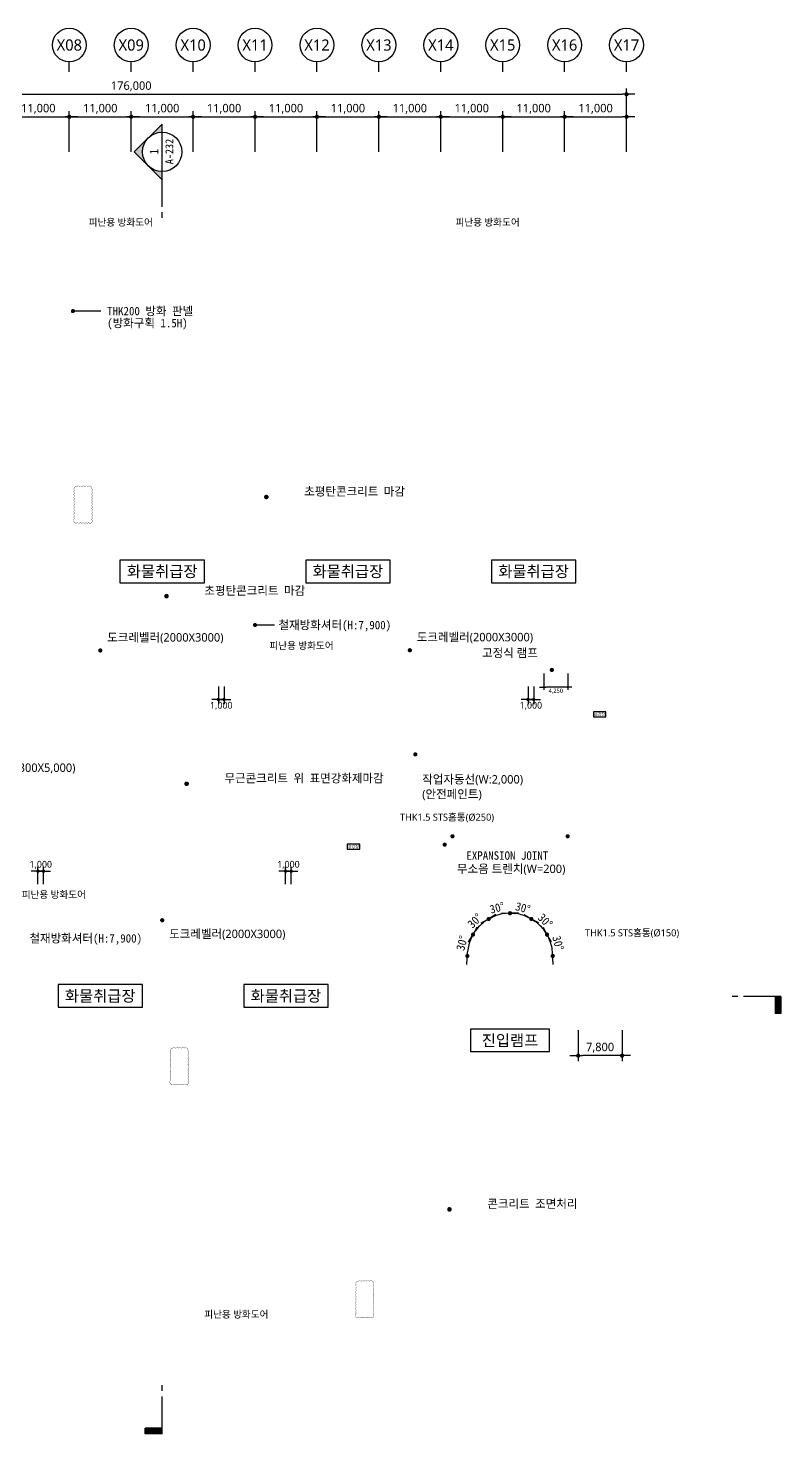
# Model space of a CAD drawing. Header units: millimetres. Extents: x 3546612 to 5615882, y 547008 to 3162891.
# Drawn here: x 4515793 to 4649534, y 2319200 to 2568891 of the extents above; entities that cross this region are included whole.
import ezdxf
from ezdxf.enums import TextEntityAlignment as Align

# ---------------------------------------------------------------- set-up
doc = ezdxf.new("R2010")
doc.units = ezdxf.units.MM
for name, color, linetype, lineweight in [('A-AXIS-BUBL', 7, 'Continuous', 25), ('A-DIMS', 7, 'Continuous', 25), ('A-MKXS-LEAD', 7, 'Continuous', 25), ('A-MKXS-MAK1', 3, 'Continuous', 25), ('A-MKXS-TEXT1', 3, 'Continuous', 25), ('A-MKXS-TEXT2', 7, 'Continuous', 25), ('A-XXXX-TXT2', 3, 'Continuous', 25), ('REV-202205', 20, 'Continuous', 25)]:
    doc.layers.add(name, color=color, linetype=linetype, lineweight=lineweight)
doc.styles.add('HY울릉도L', font='')
doc.styles.add('XR-평면도$0$맑은 고딕', font='malgun.ttf')
doc.styles.add('돋움', font='')
doc.styles.add('돋움체', font='')
doc.styles.add('맑은고딕', font='malgun.ttf')
doc.styles.get('HY울릉도L').set_extended_font_data('HYwulM')
doc.styles.get('돋움').set_extended_font_data('DotumChe')
doc.styles.get('돋움체').set_extended_font_data('DotumChe')
doc.dimstyles.new('CDIM', dxfattribs={"dimtxt": 3, "dimasz": 1.5, "dimexe": 2, "dimexo": 1, "dimgap": 1, "dimtad": 1, "dimdec": 0, "dimrnd": 0.5, "dimzin": 0, "dimdsep": 32, "dimlunit": 6, "dimtxsty": 'HY울릉도L', "dimblk1": '_CIDOT', "dimblk2": '_CIDOT', "dimsah": 1, "dimcen": 5.5, "dimclrd": 2, "dimclre": 2, "dimclrt": 7, "dimadec": 0, "dimazin": 0, "dimtfac": 1, "dimtdec": 0, "dimtix": 1, "dimtmove": 2, "dimatfit": 1, "dimldrblk": '_CIDOT', "dimfxl": 1, "dimtolj": 1, "dimtzin": 0, "dimlwd": -1, "dimarcsym": 0})

# ---------------------------------------------------------------- blocks, each defined once
blk = doc.blocks.new('글_진입램프')
at = {"layer": 'A-XXXX-TXT2', "color": 0}
blk.add_lwpolyline([(-7000, -2000), (7000, -2000), (7000, 2000), (-7000, 2000)], close=True, dxfattribs=at)
at = {"layer": 'A-XXXX-TXT2', "style": '맑은고딕'}
blk.add_text('진입램프', height=2000, dxfattribs=at).set_placement((0, 0), align=Align.MIDDLE_CENTER)
blk = doc.blocks.new('_CIDOT')
at = {"color": 0, "linetype": 'ByBlock'}
blk.add_line((2, 0), (-1, 0), dxfattribs=at)
at = {"color": 0, "linetype": 'ByBlock', "const_width": 0.5}
blk.add_lwpolyline([(-0.25, 0, 1), (0.25, 0, 1)], format="xyb", close=True, dxfattribs=at)
blk = doc.blocks.new('*D223')
at = {"layer": 'A-DIMS', "transparency": 16777216}
for p, q in [((4604012, 2449640), (4603412, 2449640)), ((4605612, 2449640), (4604612, 2449640)), ((4606212, 2449640), (4606812, 2449640))]:
    blk.add_line(p, q, dxfattribs=at)
at = {"layer": 'A-DIMS', "lineweight": -2, "transparency": 16777216}
for p, q in [((4604612, 2451940), (4604612, 2448840)), ((4605612, 2451940), (4605612, 2448840))]:
    blk.add_line(p, q, dxfattribs=at)
at = {"layer": 'A-DIMS', "transparency": 16777216, "xscale": 600, "yscale": 600, "zscale": 600}
blk.add_blockref('_CIDOT', (4604612, 2449640), dxfattribs=at)
at = {"layer": 'A-DIMS', "transparency": 16777216, "xscale": 600, "yscale": 600, "zscale": 600, "rotation": 180}
blk.add_blockref('_CIDOT', (4605612, 2449640), dxfattribs=at)
at = {"layer": 'A-DIMS', "color": 3, "transparency": 16777216, "insert": (4605112, 2448516), "char_height": 1200, "attachment_point": 5, "style": '맑은고딕'}
blk.add_mtext('\\A1;1,000', dxfattribs=at)
blk = doc.blocks.new('*D224')
at = {"layer": 'A-DIMS', "lineweight": -2, "transparency": 16777216}
for p, q in [((4561542, 2416842), (4561542, 2419942)), ((4562542, 2416842), (4562542, 2419942))]:
    blk.add_line(p, q, dxfattribs=at)
at = {"layer": 'A-DIMS', "transparency": 16777216}
for p, q in [((4560942, 2419142), (4560342, 2419142)), ((4561542, 2419142), (4562542, 2419142)), ((4563142, 2419142), (4563742, 2419142))]:
    blk.add_line(p, q, dxfattribs=at)
at = {"layer": 'A-DIMS', "transparency": 16777216, "xscale": 600, "yscale": 600, "zscale": 600}
blk.add_blockref('_CIDOT', (4561542, 2419142), dxfattribs=at)
at = {"layer": 'A-DIMS', "transparency": 16777216, "xscale": 600, "yscale": 600, "zscale": 600, "rotation": 180}
blk.add_blockref('_CIDOT', (4562542, 2419142), dxfattribs=at)
at = {"layer": 'A-DIMS', "color": 3, "transparency": 16777216, "insert": (4562042, 2420266), "char_height": 1200, "attachment_point": 5, "style": '맑은고딕'}
blk.add_mtext('\\A1;1,000', dxfattribs=at)
blk = doc.blocks.new('*D227')
at = {"layer": 'A-DIMS', "lineweight": -2, "transparency": 16777216}
for p, q in [((4613512, 2390891), (4613512, 2385391)), ((4621312, 2390891), (4621312, 2385391))]:
    blk.add_line(p, q, dxfattribs=at)
at = {"layer": 'A-DIMS', "transparency": 16777216}
blk.add_line((4620562, 2386391), (4614262, 2386391), dxfattribs=at)
at = {"layer": 'A-DIMS', "transparency": 16777216, "xscale": 750, "yscale": 750, "zscale": 750, "rotation": 180}
blk.add_blockref('_CIDOT', (4613512, 2386391), dxfattribs=at)
at = {"layer": 'A-DIMS', "transparency": 16777216, "xscale": 750, "yscale": 750, "zscale": 750}
blk.add_blockref('_CIDOT', (4621312, 2386391), dxfattribs=at)
at = {"layer": 'A-DIMS', "color": 3, "transparency": 16777216, "insert": (4617412, 2387792), "char_height": 1500, "attachment_point": 5, "style": '맑은고딕'}
blk.add_mtext('\\A1;7,800', dxfattribs=at)
blk = doc.blocks.new('*D229')
at = {"layer": 'A-DIMS', "lineweight": -2, "transparency": 16777216}
for p, q in [((4517542, 2416842), (4517542, 2419942)), ((4518542, 2416842), (4518542, 2419942))]:
    blk.add_line(p, q, dxfattribs=at)
at = {"layer": 'A-DIMS', "transparency": 16777216}
for p, q in [((4516942, 2419142), (4516342, 2419142)), ((4517542, 2419142), (4518542, 2419142)), ((4519142, 2419142), (4519742, 2419142))]:
    blk.add_line(p, q, dxfattribs=at)
at = {"layer": 'A-DIMS', "transparency": 16777216, "xscale": 600, "yscale": 600, "zscale": 600}
blk.add_blockref('_CIDOT', (4517542, 2419142), dxfattribs=at)
at = {"layer": 'A-DIMS', "transparency": 16777216, "xscale": 600, "yscale": 600, "zscale": 600, "rotation": 180}
blk.add_blockref('_CIDOT', (4518542, 2419142), dxfattribs=at)
at = {"layer": 'A-DIMS', "color": 3, "transparency": 16777216, "insert": (4518042, 2420266), "char_height": 1200, "attachment_point": 5, "style": '맑은고딕'}
blk.add_mtext('\\A1;1,000', dxfattribs=at)
blk = doc.blocks.new('*D230')
at = {"layer": 'A-DIMS', "transparency": 16777216}
for p, q in [((4549012, 2449640), (4548412, 2449640)), ((4550612, 2449640), (4549612, 2449640)), ((4551212, 2449640), (4551812, 2449640))]:
    blk.add_line(p, q, dxfattribs=at)
at = {"layer": 'A-DIMS', "lineweight": -2, "transparency": 16777216}
for p, q in [((4549612, 2451940), (4549612, 2448840)), ((4550612, 2451940), (4550612, 2448840))]:
    blk.add_line(p, q, dxfattribs=at)
at = {"layer": 'A-DIMS', "transparency": 16777216, "xscale": 600, "yscale": 600, "zscale": 600}
blk.add_blockref('_CIDOT', (4549612, 2449640), dxfattribs=at)
at = {"layer": 'A-DIMS', "transparency": 16777216, "xscale": 600, "yscale": 600, "zscale": 600, "rotation": 180}
blk.add_blockref('_CIDOT', (4550612, 2449640), dxfattribs=at)
at = {"layer": 'A-DIMS', "color": 3, "transparency": 16777216, "insert": (4550112, 2448516), "char_height": 1200, "attachment_point": 5, "style": '맑은고딕'}
blk.add_mtext('\\A1;1,000', dxfattribs=at)
blk = doc.blocks.new('*D237')
at = {"layer": 'A-DIMS', "transparency": 16777216}
blk.add_arc((4601412, 2404091), 7587, 35.666, 54.334, dxfattribs=at)
at = {"layer": 'A-DIMS', "transparency": 16777216, "xscale": 750, "yscale": 750, "zscale": 750}
for p, rotation in [((4605205, 2410662), 147.1669975516746), ((4607983, 2407885), 302.8330024483239)]:
    blk.add_blockref('_CIDOT', p, dxfattribs=dict(at, rotation=rotation))
at = {"layer": 'A-DIMS', "color": 3, "transparency": 16777216, "insert": (4607661, 2410341), "char_height": 1500, "attachment_point": 5, "rotation": 315, "style": '돋움'}
blk.add_mtext('\\A1;30°', dxfattribs=at)
blk = doc.blocks.new('*D238')
at = {"layer": 'A-DIMS', "transparency": 16777216}
blk.add_arc((4601412, 2404091), 7587, 5.666, 24.334, dxfattribs=at)
at = {"layer": 'A-DIMS', "transparency": 16777216, "xscale": 750, "yscale": 750, "zscale": 750}
for p, rotation in [((4607983, 2407885), 117.1669978841371), ((4608999, 2404091), 272.8330021158628)]:
    blk.add_blockref('_CIDOT', p, dxfattribs=dict(at, rotation=rotation))
at = {"layer": 'A-DIMS', "color": 3, "transparency": 16777216, "insert": (4609949, 2406379), "char_height": 1500, "attachment_point": 5, "rotation": 285, "style": '돋움'}
blk.add_mtext('\\A1;30°', dxfattribs=at)
blk = doc.blocks.new('*D239')
at = {"layer": 'A-DIMS', "transparency": 16777216}
blk.add_arc((4601412, 2404091), 7587, 65.666, 84.334, dxfattribs=at)
at = {"layer": 'A-DIMS', "transparency": 16777216, "xscale": 750, "yscale": 750, "zscale": 750}
for p, rotation in [((4601412, 2411678), 177.1669975516734), ((4605205, 2410662), 332.8330024483278)]:
    blk.add_blockref('_CIDOT', p, dxfattribs=dict(at, rotation=rotation))
at = {"layer": 'A-DIMS', "color": 3, "transparency": 16777216, "insert": (4603699, 2412628), "char_height": 1500, "attachment_point": 5, "rotation": 345, "style": '돋움'}
blk.add_mtext('\\A1;30°', dxfattribs=at)
blk = doc.blocks.new('*D240')
at = {"layer": 'A-DIMS', "transparency": 16777216}
blk.add_arc((4601412, 2404091), 7587, 125.666, 144.334, dxfattribs=at)
at = {"layer": 'A-DIMS', "transparency": 16777216, "xscale": 750, "yscale": 750, "zscale": 750}
for p, rotation in [((4597618, 2410662), 32.8330024483228), ((4594841, 2407885), 237.1669975516752)]:
    blk.add_blockref('_CIDOT', p, dxfattribs=dict(at, rotation=rotation))
at = {"layer": 'A-DIMS', "color": 3, "transparency": 16777216, "insert": (4595162, 2410341), "char_height": 1500, "attachment_point": 5, "rotation": 45, "style": '돋움'}
blk.add_mtext('\\A1;30°', dxfattribs=at)
blk = doc.blocks.new('*D221')
at = {"layer": 'A-DIMS', "transparency": 16777216}
blk.add_arc((4601412, 2404091), 7587, 155.666, 174.334, dxfattribs=at)
at = {"layer": 'A-DIMS', "transparency": 16777216, "xscale": 750, "yscale": 750, "zscale": 750}
for p, rotation in [((4594841, 2407885), 62.83300211586695), ((4593825, 2404091), 267.1669978841342)]:
    blk.add_blockref('_CIDOT', p, dxfattribs=dict(at, rotation=rotation))
at = {"layer": 'A-DIMS', "color": 3, "transparency": 16777216, "insert": (4592875, 2406379), "char_height": 1500, "attachment_point": 5, "rotation": 75, "style": '돋움'}
blk.add_mtext('\\A1;30°', dxfattribs=at)
blk = doc.blocks.new('*D222')
at = {"layer": 'A-DIMS', "transparency": 16777216}
blk.add_arc((4601412, 2404091), 7587, 95.666, 114.334, dxfattribs=at)
at = {"layer": 'A-DIMS', "transparency": 16777216, "xscale": 750, "yscale": 750, "zscale": 750}
for p, rotation in [((4601412, 2411678), 2.833002448324629), ((4597618, 2410662), 207.1669975516753)]:
    blk.add_blockref('_CIDOT', p, dxfattribs=dict(at, rotation=rotation))
at = {"layer": 'A-DIMS', "color": 3, "transparency": 16777216, "insert": (4599124, 2412628), "char_height": 1500, "attachment_point": 5, "rotation": 15, "style": '돋움'}
blk.add_mtext('\\A1;30°', dxfattribs=at)
blk = doc.blocks.new('*D219')
at = {"layer": 'A-DIMS', "lineweight": -2, "transparency": 16777216}
for p, q in [((4607412, 2454282), (4607412, 2451332)), ((4611662, 2454282), (4611662, 2451332))]:
    blk.add_line(p, q, dxfattribs=at)
at = {"layer": 'A-DIMS', "transparency": 16777216}
blk.add_line((4611287, 2451832), (4607787, 2451832), dxfattribs=at)
at = {"layer": 'A-DIMS', "transparency": 16777216, "xscale": 375, "yscale": 375, "zscale": 375, "rotation": 180}
blk.add_blockref('_CIDOT', (4607412, 2451832), dxfattribs=at)
at = {"layer": 'A-DIMS', "transparency": 16777216, "xscale": 375, "yscale": 375, "zscale": 375}
blk.add_blockref('_CIDOT', (4611662, 2451832), dxfattribs=at)
at = {"layer": 'A-DIMS', "color": 3, "transparency": 16777216, "insert": (4609537, 2451132), "char_height": 750, "attachment_point": 5, "style": '맑은고딕'}
blk.add_mtext('\\A1;4,250', dxfattribs=at)
blk = doc.blocks.new('*D34')
at = {"layer": 'A-DIMS', "lineweight": -2, "transparency": 16777216}
for p, q in [((192693, 255621), (192693, 262871)), ((203693, 255621), (203693, 262871))]:
    blk.add_line(p, q, dxfattribs=at)
at = {"layer": 'A-DIMS', "transparency": 16777216}
blk.add_line((193443, 261871), (202943, 261871), dxfattribs=at)
at = {"layer": 'A-DIMS', "transparency": 16777216, "xscale": 750, "yscale": 750, "zscale": 750, "rotation": 180}
blk.add_blockref('_CIDOT', (192693, 261871), dxfattribs=at)
at = {"layer": 'A-DIMS', "transparency": 16777216, "xscale": 750, "yscale": 750, "zscale": 750}
blk.add_blockref('_CIDOT', (203693, 261871), dxfattribs=at)
at = {"layer": 'A-DIMS', "color": 3, "transparency": 16777216, "insert": (198193, 263275), "char_height": 1500, "attachment_point": 5, "style": '맑은고딕'}
blk.add_mtext('\\A1;11,000', dxfattribs=at)
blk = doc.blocks.new('*D35')
at = {"layer": 'A-DIMS', "lineweight": -2, "transparency": 16777216}
for p, q in [((203693, 255621), (203693, 262871)), ((214693, 255621), (214693, 262871))]:
    blk.add_line(p, q, dxfattribs=at)
at = {"layer": 'A-DIMS', "transparency": 16777216}
blk.add_line((204443, 261871), (213943, 261871), dxfattribs=at)
at = {"layer": 'A-DIMS', "transparency": 16777216, "xscale": 750, "yscale": 750, "zscale": 750, "rotation": 180}
blk.add_blockref('_CIDOT', (203693, 261871), dxfattribs=at)
at = {"layer": 'A-DIMS', "transparency": 16777216, "xscale": 750, "yscale": 750, "zscale": 750}
blk.add_blockref('_CIDOT', (214693, 261871), dxfattribs=at)
at = {"layer": 'A-DIMS', "color": 3, "transparency": 16777216, "insert": (209193, 263275), "char_height": 1500, "attachment_point": 5, "style": '맑은고딕'}
blk.add_mtext('\\A1;11,000', dxfattribs=at)
blk = doc.blocks.new('*D36')
at = {"layer": 'A-DIMS', "lineweight": -2, "transparency": 16777216}
for p, q in [((214693, 255621), (214693, 262871)), ((225693, 255621), (225693, 262871))]:
    blk.add_line(p, q, dxfattribs=at)
at = {"layer": 'A-DIMS', "transparency": 16777216}
blk.add_line((215443, 261871), (224943, 261871), dxfattribs=at)
at = {"layer": 'A-DIMS', "transparency": 16777216, "xscale": 750, "yscale": 750, "zscale": 750, "rotation": 180}
blk.add_blockref('_CIDOT', (214693, 261871), dxfattribs=at)
at = {"layer": 'A-DIMS', "transparency": 16777216, "xscale": 750, "yscale": 750, "zscale": 750}
blk.add_blockref('_CIDOT', (225693, 261871), dxfattribs=at)
at = {"layer": 'A-DIMS', "color": 3, "transparency": 16777216, "insert": (220193, 263275), "char_height": 1500, "attachment_point": 5, "style": '맑은고딕'}
blk.add_mtext('\\A1;11,000', dxfattribs=at)
blk = doc.blocks.new('*D37')
at = {"layer": 'A-DIMS', "lineweight": -2, "transparency": 16777216}
for p, q in [((225693, 255621), (225693, 262871)), ((236693, 255621), (236693, 262871))]:
    blk.add_line(p, q, dxfattribs=at)
at = {"layer": 'A-DIMS', "transparency": 16777216}
blk.add_line((226443, 261871), (235943, 261871), dxfattribs=at)
at = {"layer": 'A-DIMS', "transparency": 16777216, "xscale": 750, "yscale": 750, "zscale": 750, "rotation": 180}
blk.add_blockref('_CIDOT', (225693, 261871), dxfattribs=at)
at = {"layer": 'A-DIMS', "transparency": 16777216, "xscale": 750, "yscale": 750, "zscale": 750}
blk.add_blockref('_CIDOT', (236693, 261871), dxfattribs=at)
at = {"layer": 'A-DIMS', "color": 3, "transparency": 16777216, "insert": (231193, 263275), "char_height": 1500, "attachment_point": 5, "style": '맑은고딕'}
blk.add_mtext('\\A1;11,000', dxfattribs=at)
blk = doc.blocks.new('*D38')
at = {"layer": 'A-DIMS', "lineweight": -2, "transparency": 16777216}
for p, q in [((236693, 255621), (236693, 262871)), ((247693, 255621), (247693, 262871))]:
    blk.add_line(p, q, dxfattribs=at)
at = {"layer": 'A-DIMS', "transparency": 16777216}
blk.add_line((237443, 261871), (246943, 261871), dxfattribs=at)
at = {"layer": 'A-DIMS', "transparency": 16777216, "xscale": 750, "yscale": 750, "zscale": 750, "rotation": 180}
blk.add_blockref('_CIDOT', (236693, 261871), dxfattribs=at)
at = {"layer": 'A-DIMS', "transparency": 16777216, "xscale": 750, "yscale": 750, "zscale": 750}
blk.add_blockref('_CIDOT', (247693, 261871), dxfattribs=at)
at = {"layer": 'A-DIMS', "color": 3, "transparency": 16777216, "insert": (242193, 263275), "char_height": 1500, "attachment_point": 5, "style": '맑은고딕'}
blk.add_mtext('\\A1;11,000', dxfattribs=at)
blk = doc.blocks.new('*D39')
at = {"layer": 'A-DIMS', "lineweight": -2, "transparency": 16777216}
for p, q in [((247693, 255621), (247693, 262871)), ((258693, 255621), (258693, 262871))]:
    blk.add_line(p, q, dxfattribs=at)
at = {"layer": 'A-DIMS', "transparency": 16777216}
blk.add_line((248443, 261871), (257943, 261871), dxfattribs=at)
at = {"layer": 'A-DIMS', "transparency": 16777216, "xscale": 750, "yscale": 750, "zscale": 750, "rotation": 180}
blk.add_blockref('_CIDOT', (247693, 261871), dxfattribs=at)
at = {"layer": 'A-DIMS', "transparency": 16777216, "xscale": 750, "yscale": 750, "zscale": 750}
blk.add_blockref('_CIDOT', (258693, 261871), dxfattribs=at)
at = {"layer": 'A-DIMS', "color": 3, "transparency": 16777216, "insert": (253193, 263275), "char_height": 1500, "attachment_point": 5, "style": '맑은고딕'}
blk.add_mtext('\\A1;11,000', dxfattribs=at)
blk = doc.blocks.new('*D40')
at = {"layer": 'A-DIMS', "lineweight": -2, "transparency": 16777216}
for p, q in [((258693, 255621), (258693, 262871)), ((269693, 255621), (269693, 262871))]:
    blk.add_line(p, q, dxfattribs=at)
at = {"layer": 'A-DIMS', "transparency": 16777216}
blk.add_line((259443, 261871), (268943, 261871), dxfattribs=at)
at = {"layer": 'A-DIMS', "transparency": 16777216, "xscale": 750, "yscale": 750, "zscale": 750, "rotation": 180}
blk.add_blockref('_CIDOT', (258693, 261871), dxfattribs=at)
at = {"layer": 'A-DIMS', "transparency": 16777216, "xscale": 750, "yscale": 750, "zscale": 750}
blk.add_blockref('_CIDOT', (269693, 261871), dxfattribs=at)
at = {"layer": 'A-DIMS', "color": 3, "transparency": 16777216, "insert": (264193, 263275), "char_height": 1500, "attachment_point": 5, "style": '맑은고딕'}
blk.add_mtext('\\A1;11,000', dxfattribs=at)
blk = doc.blocks.new('*D41')
at = {"layer": 'A-DIMS', "lineweight": -2, "transparency": 16777216}
for p, q in [((269693, 255621), (269693, 262871)), ((280693, 255621), (280693, 262871))]:
    blk.add_line(p, q, dxfattribs=at)
at = {"layer": 'A-DIMS', "transparency": 16777216}
blk.add_line((270443, 261871), (279943, 261871), dxfattribs=at)
at = {"layer": 'A-DIMS', "transparency": 16777216, "xscale": 750, "yscale": 750, "zscale": 750, "rotation": 180}
blk.add_blockref('_CIDOT', (269693, 261871), dxfattribs=at)
at = {"layer": 'A-DIMS', "transparency": 16777216, "xscale": 750, "yscale": 750, "zscale": 750}
blk.add_blockref('_CIDOT', (280693, 261871), dxfattribs=at)
at = {"layer": 'A-DIMS', "color": 3, "transparency": 16777216, "insert": (275193, 263275), "char_height": 1500, "attachment_point": 5, "style": '맑은고딕'}
blk.add_mtext('\\A1;11,000', dxfattribs=at)
blk = doc.blocks.new('*D42')
at = {"layer": 'A-DIMS', "lineweight": -2, "transparency": 16777216}
for p, q in [((280693, 255621), (280693, 262871)), ((291693, 255621), (291693, 262871))]:
    blk.add_line(p, q, dxfattribs=at)
at = {"layer": 'A-DIMS', "transparency": 16777216}
blk.add_line((281443, 261871), (290943, 261871), dxfattribs=at)
at = {"layer": 'A-DIMS', "transparency": 16777216, "xscale": 750, "yscale": 750, "zscale": 750, "rotation": 180}
blk.add_blockref('_CIDOT', (280693, 261871), dxfattribs=at)
at = {"layer": 'A-DIMS', "transparency": 16777216, "xscale": 750, "yscale": 750, "zscale": 750}
blk.add_blockref('_CIDOT', (291693, 261871), dxfattribs=at)
at = {"layer": 'A-DIMS', "color": 3, "transparency": 16777216, "insert": (286193, 263275), "char_height": 1500, "attachment_point": 5, "style": '맑은고딕'}
blk.add_mtext('\\A1;11,000', dxfattribs=at)
blk = doc.blocks.new('*D43')
at = {"layer": 'A-DIMS', "lineweight": -2, "transparency": 16777216}
for p, q in [((126693, 255621), (126693, 266871)), ((302693, 255621), (302693, 266871))]:
    blk.add_line(p, q, dxfattribs=at)
at = {"layer": 'A-DIMS', "transparency": 16777216}
blk.add_line((127443, 265871), (301943, 265871), dxfattribs=at)
at = {"layer": 'A-DIMS', "transparency": 16777216, "xscale": 750, "yscale": 750, "zscale": 750, "rotation": 180}
blk.add_blockref('_CIDOT', (126693, 265871), dxfattribs=at)
at = {"layer": 'A-DIMS', "transparency": 16777216, "xscale": 750, "yscale": 750, "zscale": 750}
blk.add_blockref('_CIDOT', (302693, 265871), dxfattribs=at)
at = {"layer": 'A-DIMS', "color": 3, "transparency": 16777216, "insert": (214693, 267275), "char_height": 1500, "attachment_point": 5, "style": '맑은고딕'}
blk.add_mtext('\\A1;176,000', dxfattribs=at)
blk = doc.blocks.new('*D44')
at = {"layer": 'A-DIMS', "lineweight": -2, "transparency": 16777216}
for p, q in [((291693, 255621), (291693, 262871)), ((302693, 255621), (302693, 262871))]:
    blk.add_line(p, q, dxfattribs=at)
at = {"layer": 'A-DIMS', "transparency": 16777216}
blk.add_line((292443, 261871), (301943, 261871), dxfattribs=at)
at = {"layer": 'A-DIMS', "transparency": 16777216, "xscale": 750, "yscale": 750, "zscale": 750, "rotation": 180}
blk.add_blockref('_CIDOT', (291693, 261871), dxfattribs=at)
at = {"layer": 'A-DIMS', "transparency": 16777216, "xscale": 750, "yscale": 750, "zscale": 750}
blk.add_blockref('_CIDOT', (302693, 261871), dxfattribs=at)
at = {"layer": 'A-DIMS', "color": 3, "transparency": 16777216, "insert": (297193, 263275), "char_height": 1500, "attachment_point": 5, "style": '맑은고딕'}
blk.add_mtext('\\A1;11,000', dxfattribs=at)
blk = doc.blocks.new('A$C46A32BF9')
at = {"layer": 'A-MKXS-MAK1'}
h = blk.add_hatch(color=256, dxfattribs=at)
h.paths.add_polyline_path([(215243, 255634), (217718, 253159, -0.4142136), (217718, 258109)])
h.paths.add_polyline_path([(217718, 253159), (220193, 250684), (220193, 252134, -0.1989124)])
h.paths.add_polyline_path([(217718, 258109, -0.1989124), (220193, 259134), (220193, 260583)])
for points in [[(329116, 102621), (330116, 102621), (330116, 105621), (329116, 105621)], [(217193, 28930), (217193, 27930), (220193, 27930), (220193, 28930)]]:
    blk.add_hatch(color=256, dxfattribs=at).paths.add_polyline_path(points)
for p, q in [((220193, 260583), (215243, 255634)), ((220193, 245906), (220193, 260583)), ((220193, 250684), (215243, 255634)), ((220193, 243906), (220193, 244906)), ((322486, 105621), (321486, 105621)), ((330116, 105621), (323486, 105621)), ((329116, 105621), (329116, 102621)), ((330116, 105621), (330116, 102621)), ((330116, 102621), (329116, 102621)), ((220193, 35559), (220193, 36559)), ((220193, 27930), (220193, 34559)), ((217193, 27930), (217193, 28930)), ((220193, 28930), (217193, 28930)), ((220193, 27930), (217193, 27930))]:
    blk.add_line(p, q, dxfattribs=at)
blk.add_circle((220193, 255634), 3500, dxfattribs=at)
at = {"layer": 'A-MKXS-TEXT2', "style": '돋움체'}
for s, height, p in [('A-232', 1400, (221470, 255705)), ('1', 1500, (218750, 255676))]:
    blk.add_text(s, height=height, rotation=90, dxfattribs=at).set_placement(p, align=Align.MIDDLE)
blk = doc.blocks.new('글_승강장')
at = {"layer": 'A-XXXX-TXT2', "color": 0, "ltscale": 100}
blk.add_lwpolyline([(-1100, 450), (-1100, -450), (1100, -450), (1100, 450)], close=True, dxfattribs=at)
at = {"layer": 'A-XXXX-TXT2', "ltscale": 100, "style": 'XR-평면도$0$맑은 고딕'}
blk.add_text('승강장', height=500, dxfattribs=at).set_placement((0, 0), align=Align.MIDDLE_CENTER)
blk = doc.blocks.new('글_작업장')
at = {"layer": 'A-XXXX-TXT2', "color": 0}
blk.add_lwpolyline([(-7500, -2000), (7500, -2000), (7500, 2000), (-7500, 2000)], close=True, dxfattribs=at)
at = {"layer": 'A-XXXX-TXT2', "style": '맑은고딕'}
blk.add_text('화물취급장', height=2000, dxfattribs=at).set_placement((0, 0), align=Align.MIDDLE_CENTER)
blk = doc.blocks.new('DIM(210222)')
for p, q in [((203693, 269870.6), (203693, 271620.6)), ((214693, 269870.6), (214693, 271620.6)), ((225693, 269870.6), (225693, 271620.6)), ((236693, 269870.6), (236693, 271620.6)), ((247693, 269870.6), (247693, 271620.6)), ((258693, 269870.6), (258693, 271620.6)), ((269693, 269870.6), (269693, 271620.6)), ((280693, 269870.6), (280693, 271620.6)), ((291693, 269870.6), (291693, 271620.6)), ((302693, 269870.6), (302693, 271620.6))]:
    blk.add_line(p, q)
at = {"layer": 'A-AXIS-BUBL', "ltscale": 0.2}
for centre in [(203693, 274620.6), (214693, 274620.6), (225693, 274620.6), (236693, 274620.6), (247693, 274620.6), (258693, 274620.6), (269693, 274620.6), (280693, 274620.6), (291693, 274620.6), (302693, 274620.6)]:
    blk.add_circle(centre, 3000, dxfattribs=at)
at = {"layer": 'A-XXXX-TXT2', "ltscale": 0.2, "style": '맑은고딕'}
for s, p in [('X08', (203693, 274620.6)), ('X09', (214693, 274620.6)), ('X10', (225693, 274620.6)), ('X11', (236693, 274620.6)), ('X12', (247693, 274620.6)), ('X13', (258693, 274620.6)), ('X14', (269693, 274620.6)), ('X15', (280693, 274620.6)), ('X16', (291693, 274620.6)), ('X17', (302693, 274620.6))]:
    blk.add_text(s, height=2000, dxfattribs=at).set_placement(p, align=Align.MIDDLE)
at = {"layer": 'A-DIMS'}
for p1, p2, distance, picture, middle in [((126693, 255120.6), (302693, 255120.6), 10750, '*D43', (214693, 267275.5)), ((192693, 255120.6), (203693, 255120.6), 6750, '*D34', (198193, 263275.5)), ((203693, 255120.6), (214693, 255120.6), 6750, '*D35', (209193, 263275.5)), ((214693, 255120.6), (225693, 255120.6), 6750, '*D36', (220193, 263275.5)), ((225693, 255120.6), (236693, 255120.6), 6750, '*D37', (231193, 263275.5)), ((236693, 255120.6), (247693, 255120.6), 6750, '*D38', (242193, 263275.5)), ((247693, 255120.6), (258693, 255120.6), 6750, '*D39', (253193, 263275.5)), ((258693, 255120.6), (269693, 255120.6), 6750, '*D40', (264193, 263275.5)), ((269693, 255120.6), (280693, 255120.6), 6750, '*D41', (275193, 263275.5)), ((280693, 255120.6), (291693, 255120.6), 6750, '*D42', (286193, 263275.5)), ((291693, 255120.6), (302693, 255120.6), 6750, '*D44', (297193, 263275.5))]:
    dim = blk.add_aligned_dim(p1=p1, p2=p2, distance=distance, dimstyle='CDIM', override={"dimscale": 500, "dimtxsty": '맑은고딕', "dimclrd": 256, "dimclre": 256, "dimclrt": 3}, dxfattribs=at)
    dim.commit()
    dim.dimension.update_dxf_attribs({"geometry": picture, "text_midpoint": middle})

msp = doc.modelspace()

# ---------------------------------------------------------------- linework, layer by layer
at = {"layer": 'A-MKXS-LEAD'}
for p, q in [((4528737.1, 2518635.4), (4523760.6, 2518635.4)), ((4559588.3, 2462865.8), (4556111.8, 2462865.8))]:
    msp.add_line(p, q, dxfattribs=at)
for points, const_width in [([(4523573.1, 2518635.4, 1), (4523948.1, 2518635.4, 1)], 375), ([(4557914.8, 2485630.8, 1), (4558329.4, 2485589.3, 1)], 400), ([(4540177.7, 2468009.9, 1), (4540592.3, 2467968.5, 1)], 400), ([(4555924.3, 2462865.8, 1), (4556299.3, 2462865.8, 1)], 375), ([(4528424.3, 2458341.2, 1), (4528799.3, 2458341.2, 1)], 375), ([(4583424.3, 2458391.2, 1), (4583799.3, 2458391.2, 1)], 375), ([(4608649.9, 2454891.2, 1), (4609024.9, 2454891.2, 1)], 375), ([(4584396.8, 2439891.2, 1), (4584771.8, 2439891.2, 1)], 375), ([(4543750, 2434683.8, 1), (4544164.6, 2434642.3, 1)], 400), ([(4591366.1, 2425342, 1), (4590991.1, 2425342, 1)], 375), ([(4611457.6, 2425342, -1), (4611832.6, 2425342, -1)], 375), ([(4589623.3, 2423854.5, 1), (4589998.3, 2423854.5, 1)], 375), ([(4539424.3, 2410441.2, 1), (4539799.3, 2410441.2, 1)], 375), ([(4590447.1, 2359099.2, 1), (4590861.7, 2359057.7, 1)], 400)]:
    msp.add_lwpolyline(points, format="xyb", close=True, dxfattribs=dict(at, const_width=const_width))
at = {"layer": 'REV-202205', "const_width": 50}
for points in [[(4524061.8, 2481091.2, 0.52056705), (4524561.8, 2481091.2, 0.52056705), (4525061.8, 2481091.2, 0.52056705), (4525561.8, 2481091.2, 0.52056705), (4526061.8, 2481091.2, 0.52056705), (4526561.8, 2481091.2, 0.52056705), (4527061.8, 2481091.2, 0.52056705), (4527061.8, 2481591.2, 0.52056705), (4527061.8, 2482091.2, 0.52056705), (4527061.8, 2482591.2, 0.52056705), (4527061.8, 2483091.2, 0.52056705), (4527061.8, 2483591.2, 0.52056705), (4527061.8, 2484091.2, 0.52056705), (4527061.8, 2484591.2, 0.52056705), (4527061.8, 2485091.2, 0.52056705), (4527061.8, 2485591.2, 0.52056705), (4527061.8, 2486091.2, 0.52056705), (4527061.8, 2486591.2, 0.52056705), (4527061.8, 2487091.2, 0.52056705), (4526911.8, 2487441.2, 0.52056705), (4526411.8, 2487441.2, 0.52056705), (4525911.8, 2487441.2, 0.52056705), (4525411.8, 2487441.2, 0.52056705), (4524911.8, 2487441.2, 0.52056705), (4524411.8, 2487441.2, 0.52056705), (4524061.8, 2487291.2, 0.52056705), (4524061.8, 2486791.2, 0.52056705), (4524061.8, 2486291.2, 0.52056705), (4524061.8, 2485791.2, 0.52056705), (4524061.8, 2485291.2, 0.52056705), (4524061.8, 2484791.2, 0.52056705), (4524061.8, 2484291.2, 0.52056705), (4524061.8, 2483791.2, 0.52056705), (4524061.8, 2483291.2, 0.52056705), (4524061.8, 2482791.2, 0.52056705), (4524061.8, 2482291.2, 0.52056705), (4524061.8, 2481791.2, 0.52056705)], [(4541161.8, 2381341.2, 0.52056705), (4541661.8, 2381341.2, 0.52056705), (4542161.8, 2381341.2, 0.52056705), (4542661.8, 2381341.2, 0.52056705), (4543161.8, 2381341.2, 0.52056705), (4543661.8, 2381341.2, 0.52056705), (4544161.8, 2381341.2, 0.52056705), (4544161.8, 2381841.2, 0.52056705), (4544161.8, 2382341.2, 0.52056705), (4544161.8, 2382841.2, 0.52056705), (4544161.8, 2383341.2, 0.52056705), (4544161.8, 2383841.2, 0.52056705), (4544161.8, 2384341.2, 0.52056705), (4544161.8, 2384841.2, 0.52056705), (4544161.8, 2385341.2, 0.52056705), (4544161.8, 2385841.2, 0.52056705), (4544161.8, 2386341.2, 0.52056705), (4544161.8, 2386841.2, 0.52056705), (4544161.8, 2387341.2, 0.52056705), (4544011.8, 2387691.2, 0.52056705), (4543511.8, 2387691.2, 0.52056705), (4543011.8, 2387691.2, 0.52056705), (4542511.8, 2387691.2, 0.52056705), (4542011.8, 2387691.2, 0.52056705), (4541511.8, 2387691.2, 0.52056705), (4541161.8, 2387541.2, 0.52056705), (4541161.8, 2387041.2, 0.52056705), (4541161.8, 2386541.2, 0.52056705), (4541161.8, 2386041.2, 0.52056705), (4541161.8, 2385541.2, 0.52056705), (4541161.8, 2385041.2, 0.52056705), (4541161.8, 2384541.2, 0.52056705), (4541161.8, 2384041.2, 0.52056705), (4541161.8, 2383541.2, 0.52056705), (4541161.8, 2383041.2, 0.52056705), (4541161.8, 2382541.2, 0.52056705), (4541161.8, 2382041.2, 0.52056705)], [(4574111.8, 2339941.2, 0.52056705), (4574611.8, 2339941.2, 0.52056705), (4575111.8, 2339941.2, 0.52056705), (4575611.8, 2339941.2, 0.52056705), (4576111.8, 2339941.2, 0.52056705), (4576611.8, 2339941.2, 0.52056705), (4577111.8, 2339941.2, 0.52056705), (4577111.8, 2340441.2, 0.52056705), (4577111.8, 2340941.2, 0.52056705), (4577111.8, 2341441.2, 0.52056705), (4577111.8, 2341941.2, 0.52056705), (4577111.8, 2342441.2, 0.52056705), (4577111.8, 2342941.2, 0.52056705), (4577111.8, 2343441.2, 0.52056705), (4577111.8, 2343941.2, 0.52056705), (4577111.8, 2344441.2, 0.52056705), (4577111.8, 2344941.2, 0.52056705), (4577111.8, 2345441.2, 0.52056705), (4577111.8, 2345941.2, 0.52056705), (4576961.8, 2346291.2, 0.52056705), (4576461.8, 2346291.2, 0.52056705), (4575961.8, 2346291.2, 0.52056705), (4575461.8, 2346291.2, 0.52056705), (4574961.8, 2346291.2, 0.52056705), (4574461.8, 2346291.2, 0.52056705), (4574111.8, 2346141.2, 0.52056705), (4574111.8, 2345641.2, 0.52056705), (4574111.8, 2345141.2, 0.52056705), (4574111.8, 2344641.2, 0.52056705), (4574111.8, 2344141.2, 0.52056705), (4574111.8, 2343641.2, 0.52056705), (4574111.8, 2343141.2, 0.52056705), (4574111.8, 2342641.2, 0.52056705), (4574111.8, 2342141.2, 0.52056705), (4574111.8, 2341641.2, 0.52056705), (4574111.8, 2341141.2, 0.52056705), (4574111.8, 2340641.2, 0.52056705)]]:
    msp.add_lwpolyline(points, format="xyb", close=True, dxfattribs=at)

# ---------------------------------------------------------------- block references
for name, p in [('DIM(210222)', (4319418.8, 2291270.6)), ('A$C46A32BF9', (4319418.8, 2291270.6)), ('글_작업장', (4539611.8, 2472391.2)), ('글_작업장', (4572611.8, 2472391.2)), ('글_작업장', (4605611.8, 2472391.2)), ('글_승강장', (4617336.8, 2446991.2)), ('글_승강장', (4573601.8, 2423522.7)), ('글_작업장', (4528611.8, 2396991.2)), ('글_작업장', (4561611.8, 2396991.2)), ('글_진입램프', (4601411.8, 2389091.2))]:
    msp.add_blockref(name, p)

# ---------------------------------------------------------------- texts
at = {"layer": 'A-MKXS-TEXT1'}
for s, height, style, p in [('피난용 방화도어', 1250, '맑은고딕', (4526550.8, 2534407)), ('피난용 방화도어', 1250, '맑은고딕', (4591729.5, 2534407)), ('THK200 방화 판넬', 1500, '돋움체', (4529834.2, 2518635.4)), ('(방화구획 1.5H)', 1500, '돋움체', (4529834.2, 2516501.9)), ('초평탄콘크리트 마감', 1500, '돋움체', (4564843.7, 2486597.8)), ('초평탄콘크리트 마감', 1500, '돋움체', (4547106.6, 2468976.9)), ('철재방화셔터(H:7,900)', 1500, '돋움체', (4560272.4, 2462865.8)), ('도크레벨러(2000X3000)', 1500, '맑은고딕', (4529836.8, 2460672.4)), ('피난용 방화도어', 1250, '맑은고딕', (4558672.6, 2459215.2)), ('도크레벨러(2000X3000)', 1500, '맑은고딕', (4584836.8, 2460722.4)), ('고정식 램프', 1500, '맑은고딕', (4596443.9, 2457906.7)), ('O.H.D(9,300X5,000)', 1500, '맑은고딕', (4506453.4, 2437529)), ('무근콘크리트 위 표면강화제마감', 1500, '돋움체', (4550678.9, 2435650.8)), ('작업자동선(W:2,000)', 1500, '맑은고딕', (4585809.3, 2435455.4)), ('(안전페인트)', 1500, '맑은고딕', (4585809.3, 2432842.3)), ('THK1.5 STS홈통(Ø250)', 1250, '맑은고딕', (4581858.9, 2428735.9)), ('EXPANSION JOINT', 1500, '돋움체', (4593659.9, 2421923.4)), ('무소음 트렌치(W=200)', 1500, '맑은고딕', (4591983.7, 2419567.7)), ('피난용 방화도어', 1250, '맑은고딕', (4514655.5, 2414993.7)), ('철재방화셔터(H:7,900)', 1500, '돋움체', (4516020.8, 2407216.2)), ('도크레벨러(2000X3000)', 1500, '맑은고딕', (4540836.8, 2408011.3)), ('THK1.5 STS홈통(Ø150)', 1250, '맑은고딕', (4614739.1, 2408196.1)), ('콘크리트 조면처리', 1500, '돋움체', (4597376, 2360066.2)), ('피난용 방화도어', 1250, '맑은고딕', (4547087.1, 2340441.2))]:
    msp.add_text(s, height=height, dxfattribs=dict(at, style=style)).set_placement(p, align=Align.MIDDLE_LEFT)

# ---------------------------------------------------------------- dimensions: what is measured, and where the dimension line sits
at = {"layer": 'A-DIMS'}
for base, p1, p2, override, picture, middle in [((4607411.8, 2451832.3), (4611661.8, 2454532.1), (4607411.8, 2454532.1), {"dimscale": 250, "dimtad": 4, "dimtxsty": '맑은고딕', "dimclrd": 256, "dimclre": 256, "dimclrt": 3}, '*D219', (4609536.8, 2451131.9)), ((4549611.8, 2449640.3), (4550611.8, 2452340.1), (4549611.8, 2452340.1), {"dimscale": 400, "dimtad": 4, "dimtxsty": '맑은고딕', "dimclrd": 256, "dimclre": 256, "dimclrt": 3}, '*D230', (4550111.8, 2448516.4)), ((4604611.8, 2449640.3), (4605611.8, 2452340.1), (4604611.8, 2452340.1), {"dimscale": 400, "dimtad": 4, "dimtxsty": '맑은고딕', "dimclrd": 256, "dimclre": 256, "dimclrt": 3}, '*D223', (4605111.8, 2448516.4))]:
    dim = msp.add_linear_dim(base=base, p1=p1, p2=p2, angle=180, dimstyle='CDIM', override=override, dxfattribs=at)
    dim.commit()
    dim.dimension.update_dxf_attribs({"geometry": picture, "text_midpoint": middle})
for base, line1, line2, picture, middle in [((4600094.3, 2411563.2), ((4601411.8, 2404091.2), (4588561.8, 2426348.1)), ((4601411.8, 2404091.2), (4601411.8, 2429791.2)), '*D222', (4599124.3, 2412628.3)), ((4604006.8, 2411220.9), ((4601411.8, 2404091.2), (4614261.8, 2426348.1)), ((4601411.8, 2404091.2), (4601411.8, 2429791.2)), '*D239', (4603699.3, 2412628.3)), ((4596534.8, 2409903.4), ((4601411.8, 2404091.2), (4579154.9, 2416941.2)), ((4601411.8, 2404091.2), (4588561.8, 2426348.1)), '*D240', (4595162.2, 2410340.8)), ((4607224, 2408968.2), ((4601411.8, 2404091.2), (4623668.6, 2416941.2)), ((4601411.8, 2404091.2), (4614261.8, 2426348.1)), '*D237', (4607661.4, 2410340.8)), ((4608883.8, 2405408.7), ((4575711.8, 2404091.2), (4627111.8, 2404091.2)), ((4601411.8, 2404091.2), (4623668.6, 2416941.2)), '*D238', (4609948.9, 2406378.7)), ((4594282.1, 2406686.2), ((4627111.8, 2404091.2), (4575711.8, 2404091.2)), ((4601411.8, 2404091.2), (4579154.9, 2416941.2)), '*D221', (4592874.7, 2406378.7))]:
    dim = msp.add_angular_dim_2l(base=base, line1=line1, line2=line2, dimstyle='CDIM', override={"dimscale": 500, "dimtxsty": '돋움', "dimclrd": 256, "dimclre": 256, "dimclrt": 3}, dxfattribs=at)
    dim.commit()
    dim.dimension.update_dxf_attribs({"geometry": picture, "text_midpoint": middle})
for base, p1, p2, picture, middle in [((4518542.2, 2419142.2), (4517542.2, 2416442.4), (4518542.2, 2416442.4), '*D229', (4518042.2, 2420266.1)), ((4562542.2, 2419142.2), (4561542.2, 2416442.4), (4562542.2, 2416442.4), '*D224', (4562042.2, 2420266.1))]:
    dim = msp.add_linear_dim(base=base, p1=p1, p2=p2, dimstyle='CDIM', override={"dimscale": 400, "dimtxsty": '맑은고딕', "dimclrd": 256, "dimclre": 256, "dimclrt": 3}, dxfattribs=at)
    dim.commit()
    dim.dimension.update_dxf_attribs({"geometry": picture, "text_midpoint": middle})
dim = msp.add_aligned_dim(p1=(4621311.8, 2391391.2), p2=(4613511.8, 2391391.2), distance=5000, dimstyle='CDIM', override={"dimscale": 500, "dimtxsty": '맑은고딕', "dimclrd": 256, "dimclre": 256, "dimclrt": 3}, dxfattribs=at)
dim.commit()
dim.dimension.update_dxf_attribs({"geometry": '*D227', "text_midpoint": (4617411.8, 2387792)})

doc.saveas('drawing.dxf')
